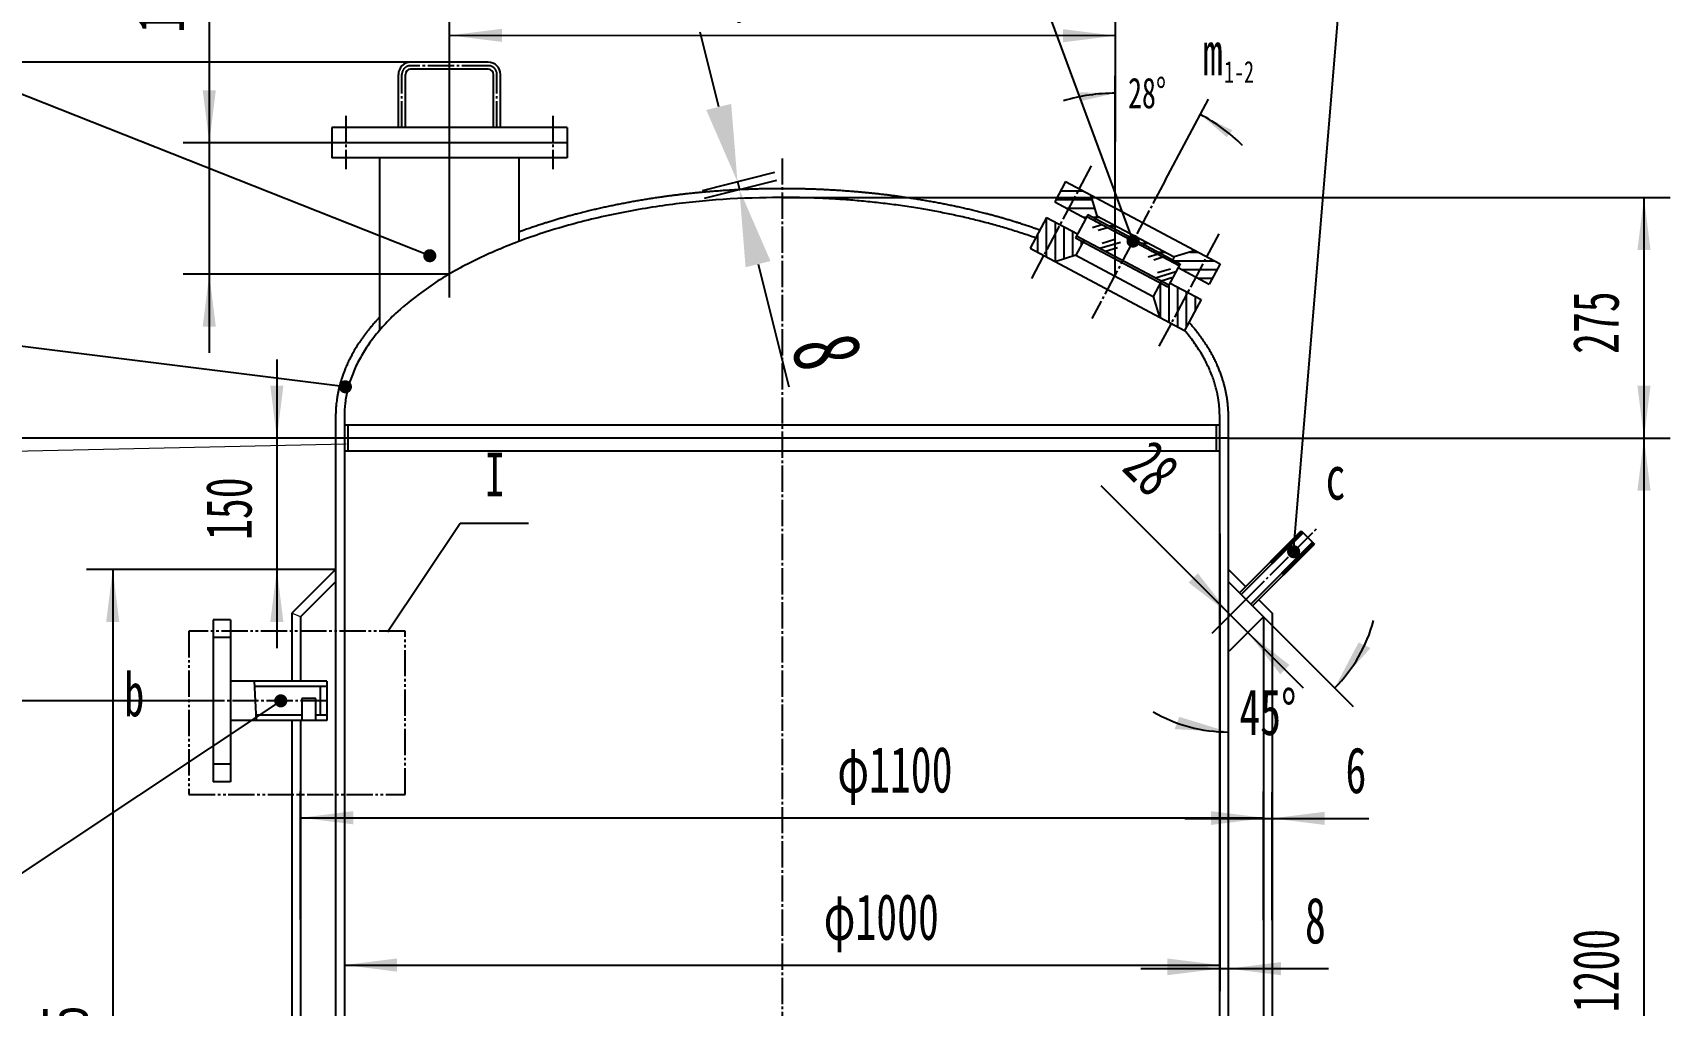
# Model space of a CAD drawing. Header units: millimetres. Extents: x -3150 to 3150, y -4455 to 4455.
# Drawn here: x -2068 to -197, y 2090 to 3200 of the extents above; entities that cross this region are included whole.
import ezdxf

# ---------------------------------------------------------------- set-up
doc = ezdxf.new("R2010")
doc.units = ezdxf.units.MM
doc.linetypes.add('EB_DASHDOT', pattern=[39, 30, -3, 3, -3])
doc.linetypes.add('EB_DASHDOTDOT', pattern=[45, 30, -3, 3, -3, 3, -3])
doc.layers.get('0').update_dxf_attribs({"lineweight": 0})
doc.layers.get('Defpoints').update_dxf_attribs({"color": 3, "lineweight": 0})
for name, color, linetype, lineweight in [('CAXAEB0', 7, 'Continuous', 70), ('CAXA中心线层', 1, 'EB_DASHDOT', 25), ('CAXA剖面线层', 4, 'Continuous', 25), ('CAXA尺寸线层', 3, 'Continuous', 25), ('CAXA细实线层', 7, 'Continuous', 25)]:
    doc.layers.add(name, color=color, linetype=linetype, lineweight=lineweight)
doc.styles.add('标准', font='SimSun.ttf', dxfattribs={"width": 0.667})
doc.dimstyles.new('标准', dxfattribs={"dimscale": 225, "dimtxt": 3.5, "dimasz": 4, "dimexe": 2, "dimexo": 0, "dimtad": 1, "dimdsep": 46, "dimtxsty": '标准', "dimcen": 0, "dimdle": 6, "dimazin": 2, "dimtfac": 1, "dimtdec": 3, "dimtmove": 0, "dimatfit": 3, "dimfxl": 0, "dimtolj": 1, "dimtzin": 0, "dimarcsym": 0})

# ---------------------------------------------------------------- blocks, each defined once
blk = doc.blocks.new('CAXBLOCK3')
at = {"layer": 'CAXAEB0', "color": 0, "linetype": 'Continuous', "lineweight": 25}
for p, q in [((-857.4, 2978.2), (-846.9, 2981.5)), ((-854, 2984.6), (-853.2, 2984.8)), ((-851.1, 2974.9), (-840.5, 2978.1)), ((-849, 2954.3), (-825.7, 2961.4)), ((-846.6, 2960.3), (-832, 2964.8)), ((-842.6, 2950.9), (-829.1, 2955)), ((-794, 2944.5), (-783.5, 2947.7)), ((-790.6, 2950.9), (-789.8, 2951.1)), ((-787.6, 2941.1), (-777.1, 2944.4)), ((-785.5, 2920.5), (-762.3, 2927.7)), ((-783.2, 2926.6), (-768.6, 2931)), ((-779.2, 2917.2), (-765.6, 2921.3))]:
    blk.add_line(p, q, dxfattribs=at)
blk = doc.blocks.new('*CAXBLOCK45')
at = {"layer": 'CAXA尺寸线层', "linetype": 'Continuous', "lineweight": 25}
for points in [[(-831.5, 3131.4), (-870.3, 3122.6), (-872.2, 3132.5)], [(-734.3, 3107.2), (-704.2, 3081.2), (-697.9, 3089)]]:
    blk.add_hatch(color=0, dxfattribs=at).paths.add_polyline_path(points, flags=0)
at = {"layer": 'CAXA尺寸线层', "color": 0, "linetype": 'Continuous', "lineweight": 25}
for p, q in [((-831.5, 3026.3), (-831.5, 3151.4)), ((-774.4, 3031.8), (-724.9, 3124.8))]:
    blk.add_line(p, q, dxfattribs=at)
for start, end in [(90, 106.6073), (45.3927, 62)]:
    blk.add_arc((-831.5, 2924.4), 207, start, end, dxfattribs=at)
at = {"layer": 'CAXA尺寸线层', "color": 0, "linetype": 'Continuous', "lineweight": 25, "insert": (-816.9, 3149.2), "char_height": 35, "attachment_point": 1, "style": '标准'}
blk.add_mtext('\\fSimSun|b0|i0|p34;28{%%D}', dxfattribs=at)
blk = doc.blocks.new('CAXBLOCK5')
at = {"layer": 'CAXA尺寸线层', "color": 6, "linetype": 'Continuous', "lineweight": 25, "attachment_point": 1, "style": '标准'}
for s, insert, char_height in [('\\fSimSun|b0|i0|p34;m', (-731.6, 3202), 50), ('\\fSimSun|b0|i0|p34;1-2', (-707.1, 3168.3), 25)]:
    blk.add_mtext(s, dxfattribs=dict(at, insert=insert, char_height=char_height))
blk = doc.blocks.new('*CAXBLOCK67')
at = {"layer": 'CAXA尺寸线层', "linetype": 'Continuous', "lineweight": 25}
for points in [[(-2455.8, 3166.8), (-2448.3, 3106.8), (-2463.3, 3106.8)], [(-2455.8, 962.4), (-2448.3, 1022.4), (-2463.3, 1022.4)]]:
    blk.add_hatch(color=0, dxfattribs=at).paths.add_polyline_path(points, flags=0)
at = {"layer": 'CAXA尺寸线层', "color": 0, "linetype": 'Continuous', "lineweight": 25}
for p, q in [((-1592.2, 3166.8), (-2485.8, 3166.8)), ((-2455.8, 3166.8), (-2455.8, 962.4)), ((-1672.2, 962.4), (-2485.8, 962.4))]:
    blk.add_line(p, q, dxfattribs=at)
at = {"layer": 'CAXA尺寸线层', "color": 0, "linetype": 'Continuous', "lineweight": 25, "insert": (-2537.1, 2008.8), "char_height": 52.5, "attachment_point": 1, "rotation": 90, "style": '标准'}
blk.add_mtext('\\fSimSun|b0|i0|p34;2205', dxfattribs=at)
blk = doc.blocks.new('*CAXBLOCK89')
at = {"layer": 'CAXA尺寸线层', "linetype": 'Continuous', "lineweight": 25}
for points in [[(-227.5, 2737.4), (-220, 2677.4), (-235, 2677.4)], [(-227.5, 1537.4), (-220, 1597.4), (-235, 1597.4)]]:
    blk.add_hatch(color=0, dxfattribs=at).paths.add_polyline_path(points, flags=0)
at = {"layer": 'CAXA尺寸线层', "color": 0, "linetype": 'Continuous', "lineweight": 25}
for p, q in [((-702.2, 2737.4), (-197.5, 2737.4)), ((-227.5, 2737.4), (-227.5, 1537.4)), ((-652.2, 1537.4), (-197.5, 1537.4))]:
    blk.add_line(p, q, dxfattribs=at)
at = {"layer": 'CAXA尺寸线层', "color": 0, "linetype": 'Continuous', "lineweight": 25, "insert": (-308.8, 2081.5), "char_height": 52.5, "attachment_point": 1, "rotation": 90, "style": '标准'}
blk.add_mtext('\\fSimSun|b0|i0|p34;1200', dxfattribs=at)
blk = doc.blocks.new('*CAXBLOCK910')
at = {"layer": 'CAXA尺寸线层', "linetype": 'Continuous', "lineweight": 25}
for points in [[(-227.5, 3012.4), (-220, 2952.4), (-235, 2952.4)], [(-227.5, 2737.4), (-220, 2797.4), (-235, 2797.4)]]:
    blk.add_hatch(color=0, dxfattribs=at).paths.add_polyline_path(points, flags=0)
at = {"layer": 'CAXA尺寸线层', "color": 0, "linetype": 'Continuous', "lineweight": 25}
for p, q in [((-1212.2, 3012.4), (-197.5, 3012.4)), ((-227.5, 3012.4), (-227.5, 2737.4)), ((-702.2, 2737.4), (-197.5, 2737.4))]:
    blk.add_line(p, q, dxfattribs=at)
at = {"layer": 'CAXA尺寸线层', "color": 0, "linetype": 'Continuous', "lineweight": 25, "insert": (-308.8, 2833.6), "char_height": 52.5, "attachment_point": 1, "rotation": 90, "style": '标准'}
blk.add_mtext('\\fSimSun|b0|i0|p34;275', dxfattribs=at)
blk = doc.blocks.new('*CAXBLOCK1314')
at = {"layer": 'CAXA尺寸线层', "linetype": 'Continuous', "lineweight": 25}
for points in [[(-2101.6, 3166.8), (-2109.1, 3106.8), (-2094.1, 3106.8)], [(-2101.6, 2737.4), (-2109.1, 2797.4), (-2094.1, 2797.4)]]:
    blk.add_hatch(color=0, dxfattribs=at).paths.add_polyline_path(points, flags=0)
at = {"layer": 'CAXA尺寸线层', "color": 0, "linetype": 'Continuous', "lineweight": 25}
for p, q in [((-1592.2, 3166.8), (-2131.6, 3166.8)), ((-2101.6, 2737.4), (-2101.6, 3166.8)), ((-1722.2, 2737.4), (-2131.6, 2737.4))]:
    blk.add_line(p, q, dxfattribs=at)
at = {"layer": 'CAXA尺寸线层', "color": 0, "linetype": 'Continuous', "lineweight": 25, "insert": (-2182.9, 2887.8), "char_height": 52.5, "attachment_point": 1, "rotation": 90, "style": '标准'}
blk.add_mtext('\\fSimSun|b0|i0|p34;430', dxfattribs=at)
blk = doc.blocks.new('*CAXBLOCK1415')
at = {"layer": 'CAXA尺寸线层', "linetype": 'Continuous', "lineweight": 25}
for points in [[(-2101.6, 2737.4), (-2094.1, 2677.4), (-2109.1, 2677.4)], [(-2101.6, 2437.4), (-2094.1, 2497.4), (-2109.1, 2497.4)]]:
    blk.add_hatch(color=0, dxfattribs=at).paths.add_polyline_path(points, flags=0)
at = {"layer": 'CAXA尺寸线层', "color": 0, "linetype": 'Continuous', "lineweight": 25}
for p, q in [((-1722.2, 2737.4), (-2131.6, 2737.4)), ((-2101.6, 2737.4), (-2101.6, 2437.4)), ((-1862.2, 2437.4), (-2131.6, 2437.4))]:
    blk.add_line(p, q, dxfattribs=at)
at = {"layer": 'CAXA尺寸线层', "color": 0, "linetype": 'Continuous', "lineweight": 25, "insert": (-2182.9, 2546.1), "char_height": 52.5, "attachment_point": 1, "rotation": 90, "style": '标准'}
blk.add_mtext('\\fSimSun|b0|i0|p34;300', dxfattribs=at)
blk = doc.blocks.new('*CAXBLOCK1617')
at = {"layer": 'CAXA尺寸线层', "linetype": 'Continuous', "lineweight": 25}
for points in [[(-581, 2451.9), (-553.5, 2504), (-539.9, 2497.7)], [(-702.2, 2401.7), (-758.5, 2419.1), (-763.6, 2405)]]:
    blk.add_hatch(color=0, dxfattribs=at).paths.add_polyline_path(points, flags=0)
at = {"layer": 'CAXA尺寸线层', "color": 0, "linetype": 'Continuous', "lineweight": 25}
blk.add_line((-662.2, 2533.2), (-559.7, 2430.7), dxfattribs=at)
for start, end in [(315, 345.064), (239.936, 270)]:
    blk.add_arc((-702.2, 2573.2), 171.5, start, end, dxfattribs=at)
at = {"layer": 'CAXA尺寸线层', "color": 0, "linetype": 'Continuous', "lineweight": 25, "insert": (-689.8, 2450.7), "char_height": 52.5, "attachment_point": 1, "style": '标准'}
blk.add_mtext('\\fSimSun|b0|i0|p34;45{%%D}', dxfattribs=at)
blk = doc.blocks.new('*CAXBLOCK1819')
at = {"layer": 'CAXA尺寸线层', "linetype": 'Continuous', "lineweight": 25}
for points in [[(-1592.1, 3197.5), (-1532.1, 3190), (-1532.1, 3205)], [(-831.3, 3197.1), (-891.3, 3189.6), (-891.3, 3204.6)]]:
    blk.add_hatch(color=0, dxfattribs=at).paths.add_polyline_path(points, flags=0)
at = {"layer": 'CAXA尺寸线层', "color": 0, "linetype": 'Continuous', "lineweight": 25}
for p, q in [((-1592.2, 2924.8), (-1592.1, 3227.5)), ((-831.5, 2924.4), (-831.3, 3227.1)), ((-831.3, 3197.1), (-1592.1, 3197.5))]:
    blk.add_line(p, q, dxfattribs=at)
at = {"layer": 'CAXA尺寸线层', "color": 0, "linetype": 'Continuous', "lineweight": 25, "insert": (-1279.5, 3278.6), "char_height": 52.5, "attachment_point": 1, "rotation": 359.9664, "style": '标准'}
blk.add_mtext('\\fSimSun|b0|i0|p34;φ760', dxfattribs=at)
blk = doc.blocks.new('CAXBLOCK19')
at = {"layer": 'CAXAEB0', "color": 0, "linetype": 'Continuous', "lineweight": 25}
for p, q in [((-910, 2952.5), (-910, 2989.5)), ((-900, 2971.3), (-900, 2984.2)), ((-890, 2942.1), (-890, 2978.9)), ((-920, 2949.6), (-920, 2970.9)), ((-900, 2939.1), (-900, 2971.3)), ((-880, 2945.2), (-880, 2973.6)), ((-870, 2958.5), (-870, 2962.6)), ((-910, 2944.2), (-910, 2952.5)), ((-780, 2875.1), (-780, 2914.7)), ((-770, 2869.8), (-770, 2912.7)), ((-760, 2883.1), (-760, 2909.8)), ((-750, 2901.9), (-750, 2904.5)), ((-750, 2864.6), (-750, 2901.9)), ((-760, 2864.5), (-760, 2883.1)), ((-740, 2883.4), (-740, 2899.2))]:
    blk.add_line(p, q, dxfattribs=at)
blk = doc.blocks.new('CAXBLOCK20')
at = {"layer": 'CAXAEB0', "color": 0, "linetype": 'Continuous', "lineweight": 25}
for p, q in [((-893.9, 3020), (-874.1, 3020)), ((-888.6, 3030), (-887.5, 3030)), ((-874.1, 3020), (-868.7, 3020)), ((-899.2, 3010), (-879.4, 3010)), ((-887.1, 3000), (-884.7, 3000)), ((-884.7, 3000), (-855, 3000)), ((-879.4, 3010), (-858.1, 3010)), ((-868.3, 2990), (-864.3, 2990)), ((-857.6, 2990), (-849.5, 2990)), ((-838.8, 2980), (-831.5, 2980)), ((-801.2, 2960), (-793.1, 2960)), ((-782.4, 2950), (-774.3, 2950)), ((-763.6, 2940), (-729.7, 2940)), ((-746.4, 2950), (-737, 2950)), ((-729.7, 2940), (-718.2, 2940)), ((-755.4, 2930), (-735.1, 2930)), ((-736.6, 2920), (-720.6, 2920)), ((-735.1, 2930), (-715.2, 2930))]:
    blk.add_line(p, q, dxfattribs=at)
blk = doc.blocks.new('*CAXBLOCK2223')
at = {"layer": 'CAXA尺寸线层', "linetype": 'Continuous', "lineweight": 25}
for points in [[(-1789.4, 2737.4), (-1781.9, 2797.4), (-1796.9, 2797.4)], [(-1789.4, 2587.4), (-1781.9, 2527.4), (-1796.9, 2527.4)]]:
    blk.add_hatch(color=0, dxfattribs=at).paths.add_polyline_path(points, flags=0)
at = {"layer": 'CAXA尺寸线层', "color": 0, "linetype": 'Continuous', "lineweight": 25}
for p, q in [((-1789.4, 2827.4), (-1789.4, 2497.4)), ((-1722.2, 2737.4), (-1819.4, 2737.4)), ((-1722.2, 2587.4), (-1819.4, 2587.4))]:
    blk.add_line(p, q, dxfattribs=at)
at = {"layer": 'CAXA尺寸线层', "color": 0, "linetype": 'Continuous', "lineweight": 25, "insert": (-1870.7, 2621.1), "char_height": 52.5, "attachment_point": 1, "rotation": 90, "style": '标准'}
blk.add_mtext('\\fSimSun|b0|i0|p34;150', dxfattribs=at)
blk = doc.blocks.new('*CAXBLOCK2324')
at = {"layer": 'CAXA尺寸线层', "linetype": 'Continuous', "lineweight": 25}
for points in [[(-700.1, 2535.4), (-747.8, 2572.5), (-737.2, 2583.1)], [(-680.1, 2515.4), (-643, 2467.6), (-632.4, 2478.2)]]:
    blk.add_hatch(color=0, dxfattribs=at).paths.add_polyline_path(points, flags=0)
at = {"layer": 'CAXA尺寸线层', "color": 0, "linetype": 'Continuous', "lineweight": 25}
for p, q in [((-616.5, 2451.7), (-847.8, 2683)), ((-682.2, 2553.2), (-721.3, 2514.2)), ((-662.2, 2533.2), (-701.3, 2494.2))]:
    blk.add_line(p, q, dxfattribs=at)
at = {"layer": 'CAXA尺寸线层', "color": 0, "linetype": 'Continuous', "lineweight": 25, "insert": (-788.4, 2738.7), "char_height": 52.5, "attachment_point": 1, "rotation": 315, "style": '标准'}
blk.add_mtext('\\fSimSun|b0|i0|p34;28', dxfattribs=at)
blk = doc.blocks.new('*CAXBLOCK5758')
at = {"layer": 'CAXA尺寸线层', "linetype": 'Continuous', "lineweight": 25}
for points in [[(-1866.6, 3074.8), (-1859.1, 3134.8), (-1874.1, 3134.8)], [(-1866.6, 2924.8), (-1859.1, 2864.8), (-1874.1, 2864.8)]]:
    blk.add_hatch(color=0, dxfattribs=at).paths.add_polyline_path(points, flags=0)
at = {"layer": 'CAXA尺寸线层', "color": 0, "linetype": 'Continuous', "lineweight": 25}
for p, q in [((-1866.6, 3285.5), (-1866.6, 2834.8)), ((-1726.7, 3074.8), (-1896.6, 3074.8)), ((-1592.2, 2924.8), (-1896.6, 2924.8))]:
    blk.add_line(p, q, dxfattribs=at)
at = {"layer": 'CAXA尺寸线层', "color": 0, "linetype": 'Continuous', "lineweight": 25, "insert": (-1947.9, 3200.4), "char_height": 52.5, "attachment_point": 1, "rotation": 90, "style": '标准'}
blk.add_mtext('\\fSimSun|b0|i0|p34;150', dxfattribs=at)
blk = doc.blocks.new('CAXBLOCK75', base_point=(-2333.9, 2172))
at = {"layer": 'CAXAEB0', "linetype": 'Continuous', "lineweight": 25}
blk.add_hatch(color=0, dxfattribs=at).paths.add_polyline_path([(-1777.3, 2437.4), (-1777.4, 2436.2), (-1777.7, 2435), (-1778.2, 2434), (-1778.8, 2433), (-1779.5, 2432.1), (-1780.4, 2431.3), (-1781.4, 2430.7), (-1782.5, 2430.2), (-1783.7, 2430), (-1784.8, 2429.9), (-1786, 2430), (-1787.2, 2430.2), (-1788.2, 2430.7), (-1789.2, 2431.3), (-1790.1, 2432.1), (-1790.9, 2433), (-1791.5, 2434), (-1792, 2435), (-1792.2, 2436.2), (-1792.3, 2437.4), (-1792.2, 2438.5), (-1792, 2439.7), (-1791.5, 2440.8), (-1790.9, 2441.8), (-1790.1, 2442.7), (-1789.2, 2443.4), (-1788.2, 2444), (-1787.2, 2444.5), (-1786, 2444.8), (-1784.8, 2444.9), (-1783.7, 2444.8), (-1782.5, 2444.5), (-1781.4, 2444), (-1780.4, 2443.4), (-1779.5, 2442.7), (-1778.8, 2441.8), (-1778.2, 2440.8), (-1777.7, 2439.7), (-1777.4, 2438.5)], flags=0)
at = {"layer": 'CAXAEB0', "color": 0, "linetype": 'Continuous', "lineweight": 25}
for p, q in [((-1784.8, 2437.4), (-2183.9, 2172)), ((-2183.9, 2172), (-2333.9, 2172))]:
    blk.add_line(p, q, dxfattribs=at)
at = {"layer": 'CAXAEB0', "color": 0, "linetype": 'Continuous', "lineweight": 25, "insert": (-2276, 2282.8), "char_height": 75, "attachment_point": 1, "style": '标准'}
blk.add_mtext('\\fSimSun|b0|i0|p34;9', dxfattribs=at)
blk = doc.blocks.new('CAXBLOCK74', base_point=(-1784.8, 2437.4))
at = {"layer": 'CAXAEB0', "color": 0, "linetype": 'ByBlock', "lineweight": -2}
blk.add_blockref('CAXBLOCK75', (-2333.9, 2172), dxfattribs=at)
blk = doc.blocks.new('CAXBLOCK77', base_point=(-1267.9, 3793.5))
at = {"layer": 'CAXAEB0', "linetype": 'Continuous', "lineweight": 25}
blk.add_hatch(color=0, dxfattribs=at).paths.add_polyline_path([(-803.7, 2962.5), (-803.8, 2961.3), (-804.1, 2960.2), (-804.5, 2959.1), (-805.2, 2958.1), (-805.9, 2957.2), (-806.8, 2956.4), (-807.8, 2955.8), (-808.9, 2955.4), (-810, 2955.1), (-811.2, 2955), (-812.4, 2955.1), (-813.5, 2955.4), (-814.6, 2955.8), (-815.6, 2956.4), (-816.5, 2957.2), (-817.3, 2958.1), (-817.9, 2959.1), (-818.4, 2960.2), (-818.6, 2961.3), (-818.7, 2962.5), (-818.6, 2963.7), (-818.4, 2964.8), (-817.9, 2965.9), (-817.3, 2966.9), (-816.5, 2967.8), (-815.6, 2968.6), (-814.6, 2969.2), (-813.5, 2969.6), (-812.4, 2969.9), (-811.2, 2970), (-810, 2969.9), (-808.9, 2969.6), (-807.8, 2969.2), (-806.8, 2968.6), (-805.9, 2967.8), (-805.2, 2966.9), (-804.5, 2965.9), (-804.1, 2964.8), (-803.8, 2963.7)], flags=0)
at = {"layer": 'CAXAEB0', "color": 0, "linetype": 'Continuous', "lineweight": 25}
for p, q in [((-1117.9, 3793.5), (-1267.9, 3793.5)), ((-811.2, 2962.5), (-1117.9, 3793.5))]:
    blk.add_line(p, q, dxfattribs=at)
at = {"layer": 'CAXAEB0', "color": 0, "linetype": 'Continuous', "lineweight": 25, "insert": (-1231, 3904.3), "char_height": 75, "attachment_point": 1, "style": '标准'}
blk.add_mtext('\\fSimSun|b0|i0|p34;18', dxfattribs=at)
blk = doc.blocks.new('CAXBLOCK76', base_point=(-811.2, 2962.5))
at = {"layer": 'CAXAEB0', "color": 0, "linetype": 'Continuous', "lineweight": 70}
blk.add_blockref('CAXBLOCK77', (-1267.9, 3793.5), dxfattribs=at)
blk = doc.blocks.new('CAXBLOCK79', base_point=(-379.4, 3793.5))
at = {"layer": 'CAXAEB0', "linetype": 'Continuous', "lineweight": 25}
blk.add_hatch(color=0, dxfattribs=at).paths.add_polyline_path([(-620.3, 2607.7), (-620.4, 2606.5), (-620.6, 2605.4), (-621.1, 2604.3), (-621.7, 2603.3), (-622.5, 2602.4), (-623.4, 2601.6), (-624.4, 2601), (-625.5, 2600.6), (-626.6, 2600.3), (-627.8, 2600.2), (-628.9, 2600.3), (-630.1, 2600.6), (-631.2, 2601), (-632.2, 2601.6), (-633.1, 2602.4), (-633.8, 2603.3), (-634.5, 2604.3), (-634.9, 2605.4), (-635.2, 2606.5), (-635.3, 2607.7), (-635.2, 2608.9), (-634.9, 2610), (-634.5, 2611.1), (-633.8, 2612.1), (-633.1, 2613), (-632.2, 2613.8), (-631.2, 2614.4), (-630.1, 2614.8), (-628.9, 2615.1), (-627.8, 2615.2), (-626.6, 2615.1), (-625.5, 2614.8), (-624.4, 2614.4), (-623.4, 2613.8), (-622.5, 2613), (-621.7, 2612.1), (-621.1, 2611.1), (-620.6, 2610), (-620.4, 2608.9)], flags=0)
at = {"layer": 'CAXAEB0', "color": 0, "linetype": 'Continuous', "lineweight": 25}
for p, q in [((-627.8, 2607.7), (-529.4, 3793.5)), ((-529.4, 3793.5), (-379.4, 3793.5))]:
    blk.add_line(p, q, dxfattribs=at)
at = {"layer": 'CAXAEB0', "color": 0, "linetype": 'Continuous', "lineweight": 25, "insert": (-492.4, 3904.3), "char_height": 75, "attachment_point": 1, "style": '标准'}
blk.add_mtext('\\fSimSun|b0|i0|p34;19', dxfattribs=at)
blk = doc.blocks.new('CAXBLOCK78', base_point=(-627.8, 2607.7))
at = {"layer": 'CAXAEB0', "color": 0, "linetype": 'ByBlock', "lineweight": -2}
blk.add_blockref('CAXBLOCK79', (-379.4, 3793.5), dxfattribs=at)
blk = doc.blocks.new('*CAXBLOCK8081')
at = {"layer": 'CAXA尺寸线层', "linetype": 'Continuous', "lineweight": 25}
for points in [[(-1976.9, 2587.4), (-1969.4, 2527.4), (-1984.4, 2527.4)], [(-1976.9, 1512.4), (-1969.4, 1572.4), (-1984.4, 1572.4)]]:
    blk.add_hatch(color=0, dxfattribs=at).paths.add_polyline_path(points, flags=0)
at = {"layer": 'CAXA尺寸线层', "color": 0, "linetype": 'Continuous', "lineweight": 25}
for p, q in [((-1722.2, 2587.4), (-2006.9, 2587.4)), ((-1976.9, 2587.4), (-1976.9, 1512.4)), ((-1772.2, 1512.4), (-2006.9, 1512.4))]:
    blk.add_line(p, q, dxfattribs=at)
at = {"layer": 'CAXA尺寸线层', "color": 0, "linetype": 'Continuous', "lineweight": 25, "insert": (-2058.2, 1994), "char_height": 52.5, "attachment_point": 1, "rotation": 90, "style": '标准'}
blk.add_mtext('\\fSimSun|b0|i0|p34;1075', dxfattribs=at)
blk = doc.blocks.new('*CAXBLOCK154154')
at = {"layer": 'CAXA尺寸线层', "color": 0, "linetype": 'Continuous', "lineweight": -2}
for p, q in [((-1284.5, 3115.8), (-1305.9, 3201.2)), ((-1303.1, 3020.4), (-1220.5, 3041.1)), ((-1300.9, 3011.6), (-1218.3, 3032.2)), ((-1263.2, 3030.4), (-1261, 3021.6)), ((-1239.7, 2936.2), (-1204.6, 2795.9))]:
    blk.add_line(p, q, dxfattribs=at)
at = {"layer": 'CAXA尺寸线层', "color": 0, "linetype": 'Continuous'}
for points in [[(-1270.3, 3119.3), (-1298.8, 3112.2), (-1263.2, 3030.4)], [(-1225.4, 2939.7), (-1253.9, 2932.6), (-1261, 3021.6)]]:
    blk.add_solid(points, dxfattribs=at)
at = {"layer": 'Defpoints', "color": 0, "linetype": 'Continuous'}
for p in [(-1303.1, 3020.4), (-1261, 3021.6), (-1300.9, 3011.6)]:
    blk.add_point(p, dxfattribs=at)
at = {"layer": 'CAXA尺寸线层', "color": 0, "linetype": 'Continuous', "lineweight": 18, "insert": (-1160.8, 2836), "char_height": 77, "attachment_point": 5, "rotation": 284.029, "style": '标准'}
blk.add_mtext('\\A1;{\\fSimSun|b0|i0|c134|p2;8}', dxfattribs=at)
blk = doc.blocks.new('*CAXBLOCK158158')
at = {"layer": 'CAXA尺寸线层', "linetype": 'Continuous', "lineweight": 25}
for points in [[(-712.2, 2131.4), (-772.2, 2138.9), (-772.2, 2123.9)], [(-702.2, 2131.4), (-642.2, 2138.9), (-642.2, 2123.9)]]:
    blk.add_hatch(color=0, dxfattribs=at).paths.add_polyline_path(points, flags=0)
at = {"layer": 'CAXA尺寸线层', "color": 0, "linetype": 'Continuous', "lineweight": 25}
for p, q in [((-712.2, 1896.7), (-712.2, 2161.4)), ((-702.2, 1896.7), (-702.2, 2161.4)), ((-802.2, 2131.4), (-588.1, 2131.4))]:
    blk.add_line(p, q, dxfattribs=at)
at = {"layer": 'CAXA尺寸线层', "color": 0, "linetype": 'Continuous', "lineweight": 25, "insert": (-614.8, 2212.7), "char_height": 52.5, "attachment_point": 1, "style": '标准'}
blk.add_mtext('\\fSimSun|b0|i0|p34;8', dxfattribs=at)
blk = doc.blocks.new('*CAXBLOCK159159')
at = {"layer": 'CAXA尺寸线层', "linetype": 'Continuous', "lineweight": 25}
for points in [[(-1762.2, 2303.8), (-1702.2, 2311.3), (-1702.2, 2296.3)], [(-662.2, 2303.8), (-722.2, 2311.3), (-722.2, 2296.3)]]:
    blk.add_hatch(color=0, dxfattribs=at).paths.add_polyline_path(points, flags=0)
at = {"layer": 'CAXA尺寸线层', "color": 0, "linetype": 'Continuous', "lineweight": 25}
for p, q in [((-1762.2, 2187.6), (-1762.2, 2333.8)), ((-662.2, 2187.6), (-662.2, 2333.8)), ((-1762.2, 2303.8), (-662.2, 2303.8))]:
    blk.add_line(p, q, dxfattribs=at)
at = {"layer": 'CAXA尺寸线层', "color": 0, "linetype": 'Continuous', "lineweight": 25, "insert": (-1149, 2385.1), "char_height": 52.5, "attachment_point": 1, "style": '标准'}
blk.add_mtext('\\fSimSun|b0|i0|p34;φ1100', dxfattribs=at)
blk = doc.blocks.new('*CAXBLOCK160160')
at = {"layer": 'CAXA尺寸线层', "linetype": 'Continuous', "lineweight": 25}
for points in [[(-662.2, 2303.1), (-722.2, 2310.6), (-722.2, 2295.6)], [(-652.2, 2303.1), (-592.2, 2310.6), (-592.2, 2295.6)]]:
    blk.add_hatch(color=0, dxfattribs=at).paths.add_polyline_path(points, flags=0)
at = {"layer": 'CAXA尺寸线层', "color": 0, "linetype": 'Continuous', "lineweight": 25}
for p, q in [((-662.2, 2186.9), (-662.2, 2333.1)), ((-652.2, 2186.9), (-652.2, 2333.1)), ((-752.2, 2303.1), (-541.9, 2303.1))]:
    blk.add_line(p, q, dxfattribs=at)
at = {"layer": 'CAXA尺寸线层', "color": 0, "linetype": 'Continuous', "lineweight": 25, "insert": (-568.5, 2384.4), "char_height": 52.5, "attachment_point": 1, "style": '标准'}
blk.add_mtext('\\fSimSun|b0|i0|p34;6', dxfattribs=at)

msp = doc.modelspace()

# ---------------------------------------------------------------- hatches: boundary and pattern name
at = {"layer": 'CAXAEB0', "linetype": 'Continuous', "lineweight": 25}
for points in [[(-1607.175, 2945.785), (-1607.267, 2944.612), (-1607.542, 2943.467), (-1607.992, 2942.38), (-1608.607, 2941.377), (-1609.372, 2940.482), (-1610.267, 2939.717), (-1611.27, 2939.102), (-1612.357, 2938.652), (-1613.502, 2938.377), (-1614.675, 2938.285), (-1615.848, 2938.377), (-1616.993, 2938.652), (-1618.08, 2939.102), (-1619.083, 2939.717), (-1619.978, 2940.482), (-1620.743, 2941.377), (-1621.357, 2942.38), (-1621.808, 2943.467), (-1622.083, 2944.612), (-1622.175, 2945.785), (-1622.083, 2946.958), (-1621.808, 2948.103), (-1621.357, 2949.19), (-1620.743, 2950.193), (-1619.978, 2951.088), (-1619.083, 2951.853), (-1618.08, 2952.468), (-1616.993, 2952.918), (-1615.848, 2953.193), (-1614.675, 2953.285), (-1613.502, 2953.193), (-1612.357, 2952.918), (-1611.27, 2952.468), (-1610.267, 2951.853), (-1609.372, 2951.088), (-1608.607, 2950.193), (-1607.992, 2949.19), (-1607.542, 2948.103), (-1607.267, 2946.958)], [(-1703.6, 2796.058), (-1703.693, 2794.885), (-1703.967, 2793.74), (-1704.418, 2792.653), (-1705.033, 2791.649), (-1705.797, 2790.755), (-1706.692, 2789.99), (-1707.695, 2789.375), (-1708.783, 2788.925), (-1709.927, 2788.65), (-1711.1, 2788.558), (-1712.274, 2788.65), (-1713.418, 2788.925), (-1714.505, 2789.375), (-1715.509, 2789.99), (-1716.404, 2790.755), (-1717.168, 2791.649), (-1717.783, 2792.653), (-1718.233, 2793.74), (-1718.508, 2794.885), (-1718.6, 2796.058), (-1718.508, 2797.231), (-1718.233, 2798.375), (-1717.783, 2799.463), (-1717.168, 2800.466), (-1716.404, 2801.361), (-1715.509, 2802.125), (-1714.505, 2802.74), (-1713.418, 2803.191), (-1712.274, 2803.466), (-1711.1, 2803.558), (-1709.927, 2803.466), (-1708.783, 2803.191), (-1707.695, 2802.74), (-1706.692, 2802.125), (-1705.797, 2801.361), (-1705.033, 2800.466), (-1704.418, 2799.463), (-1703.967, 2798.375), (-1703.693, 2797.231)]]:
    msp.add_hatch(color=256, dxfattribs=at).paths.add_polyline_path(points, flags=0)
at = {"layer": 'CAXA尺寸线层', "linetype": 'Continuous', "lineweight": 25}
for points in [[(-1712.242, 2135.514), (-1652.242, 2143.014), (-1652.242, 2128.014)], [(-712.242, 2135.514), (-772.242, 2143.014), (-772.242, 2128.014)]]:
    msp.add_hatch(color=256, dxfattribs=at).paths.add_polyline_path(points, flags=0)

# ---------------------------------------------------------------- linework, layer by layer
at = {"linetype": 'Continuous', "lineweight": 0}
msp.add_line((-2265.671, 2718.508), (-1710.016, 2730.877), dxfattribs=at)
at = {"layer": 'CAXAEB0', "linetype": 'Continuous', "lineweight": 18}
msp.add_line((-1762.242, 2533.223), (-1772.242, 2537.365), dxfattribs=at)
at = {"layer": 'CAXA中心线层', "linetype": 'EB_DASHDOT', "lineweight": 25}
for p, q in [((-1592.242, 2898.205), (-1592.242, 3199.993)), ((-1547.943, 3162.846), (-1636.541, 3162.846)), ((-1646.541, 3092.206), (-1646.541, 3152.846)), ((-1537.943, 3092.206), (-1537.943, 3152.846)), ((-1710.576, 3105.716), (-1710.576, 3044.494)), ((-1473.908, 3105.716), (-1473.908, 3044.494)), ((-1212.242, 3056.992), (-1212.242, 1142.365)), ((-858.98, 3048.411), (-927.284, 2919.949)), ((-774.387, 3031.778), (-858.134, 2874.272)), ((-875.017, 3019.079), (-874.673, 3018.896)), ((-884.406, 3001.42), (-884.063, 3001.237)), ((-896.143, 2979.346), (-895.8, 2979.163)), ((-713.294, 2970.948), (-781.598, 2842.487)), ((-735.419, 2929.337), (-735.075, 2929.154)), ((-682.242, 2553.223), (-600.318, 2635.147)), ((-1732.242, 2437.365), (-1879.244, 2437.365))]:
    msp.add_line(p, q, dxfattribs=at)
at = {"layer": 'CAXA中心线层', "color": 1, "linetype": 'Continuous', "lineweight": 25}
for p, q in [((-1842.242, 2509.865), (-1862.242, 2509.865)), ((-1842.242, 2364.865), (-1862.242, 2364.865))]:
    msp.add_line(p, q, dxfattribs=at)
at = {"layer": 'CAXA中心线层', "linetype": 'EB_DASHDOT', "lineweight": 25}
for centre, start, end in [((-1636.541, 3152.846), 90, 180), ((-1547.943, 3152.846), 0, 90)]:
    msp.add_arc(centre, 10, start, end, dxfattribs=at)
at = {"layer": 'CAXA尺寸线层', "linetype": 'Continuous', "lineweight": 25}
for p, q in [((-1712.242, 2666.515), (-1712.242, 2105.514)), ((-712.242, 2628.183), (-712.242, 2105.514)), ((-1712.242, 2135.514), (-712.242, 2135.514))]:
    msp.add_line(p, q, dxfattribs=at)
at = {"layer": 'CAXA细实线层', "linetype": 'Continuous', "lineweight": 25}
for p, q in [((-1614.675, 2945.785), (-2169.245, 3165.195)), ((-1547.943, 3166.846), (-1636.541, 3166.846)), ((-1650.541, 3092.206), (-1650.541, 3152.846)), ((-1642.541, 3092.206), (-1642.541, 3152.846)), ((-1547.943, 3158.846), (-1636.541, 3158.846)), ((-1541.943, 3092.206), (-1541.943, 3152.846)), ((-1533.943, 3092.206), (-1533.943, 3152.846)), ((-1726.719, 3092.206), (-1726.719, 3057.486)), ((-1457.764, 3092.206), (-1726.719, 3092.206)), ((-1457.764, 3092.206), (-1457.764, 3057.486)), ((-1457.764, 3074.846), (-1726.719, 3074.846)), ((-1457.764, 3057.486), (-1726.719, 3057.486)), ((-1671.742, 2860.93), (-1671.742, 3057.486)), ((-1512.742, 2962.178), (-1512.742, 3057.486)), ((-888.341, 3030.467), (-900.688, 3007.245)), ((-888.341, 3030.467), (-711.751, 2936.573)), ((-859.645, 3015.209), (-852.409, 2991.542)), ((-831.481, 2924.4), (-831.481, 3026.282)), ((-900.688, 3007.245), (-865.174, 2988.362)), ((-910.077, 2989.586), (-928.856, 2954.269)), ((-910.077, 2989.586), (-874.564, 2970.704)), ((-865.174, 2988.362), (-876.911, 2966.289)), ((-862.827, 2992.777), (-865.174, 2988.362)), ((-864.001, 2990.57), (-758.438, 2934.441)), ((-862.827, 2992.777), (-757.265, 2936.649)), ((-854.193, 2988.187), (-855.367, 2985.979)), ((-852.409, 2991.542), (-854.052, 2988.452)), ((-852.409, 2991.542), (-764.114, 2944.595)), ((-876.911, 2966.289), (-771.349, 2910.16)), ((-867.104, 2963.905), (-876.493, 2946.247)), ((-875.738, 2968.496), (-770.175, 2912.368)), ((-928.856, 2954.269), (-752.267, 2860.374)), ((-876.493, 2946.247), (-900.196, 2939)), ((-876.493, 2946.247), (-788.198, 2899.299)), ((-765.898, 2941.239), (-767.072, 2939.032)), ((-764.114, 2944.595), (-765.758, 2941.504)), ((-740.447, 2951.831), (-764.114, 2944.595)), ((-759.612, 2932.234), (-771.349, 2910.16)), ((-757.265, 2936.649), (-759.612, 2932.234)), ((-759.612, 2932.234), (-724.098, 2913.351)), ((-711.751, 2936.573), (-724.098, 2913.351)), ((-778.809, 2916.958), (-788.198, 2899.299)), ((-769.001, 2914.575), (-733.488, 2895.692)), ((-788.198, 2899.299), (-780.952, 2875.597)), ((-733.488, 2895.692), (-752.267, 2860.374)), ((-1711.1, 2796.058), (-2265.671, 2865.468)), ((-1722.242, 2762.365), (-1722.242, 1512.365)), ((-1712.242, 2762.365), (-1712.242, 1512.365)), ((-712.242, 2752.365), (-1712.242, 2752.365)), ((-1708.242, 2752.365), (-1708.242, 2722.365)), ((-716.242, 2752.365), (-716.242, 2722.365)), ((-712.242, 1512.365), (-712.242, 2762.365)), ((-702.242, 2158.671), (-702.242, 2762.365)), ((-702.242, 2737.365), (-1722.242, 2737.365)), ((-712.242, 2722.365), (-1712.242, 2722.365)), ((-1663.028, 2516.2), (-1579.813, 2640.125)), ((-1579.813, 2640.125), (-1502.083, 2640.125)), ((-689.773, 2560.754), (-619.062, 2631.465)), ((-687.651, 2558.633), (-616.941, 2629.343)), ((-653.496, 2595.188), (-617.983, 2630.701)), ((-619.062, 2631.465), (-604.001, 2616.403)), ((-676.833, 2547.814), (-606.122, 2618.525)), ((-674.711, 2545.693), (-604.001, 2616.403)), ((-640.277, 2581.969), (-604.764, 2617.483)), ((-1722.242, 2587.365), (-1772.242, 2537.365)), ((-702.242, 2587.365), (-682.702, 2567.825)), ((-654.417, 2596.109), (-653.496, 2595.188)), ((-639.356, 2581.048), (-640.277, 2581.969)), ((-1722.242, 2573.223), (-1762.242, 2533.223)), ((-702.242, 2573.223), (-662.242, 2533.223)), ((-667.64, 2552.764), (-652.242, 2537.365)), ((-1862.242, 2529.865), (-1862.242, 2344.865)), ((-1842.242, 2529.865), (-1862.242, 2529.865)), ((-1842.242, 2529.865), (-1842.242, 2344.865)), ((-1772.242, 2537.365), (-1772.242, 2459.865)), ((-1762.242, 2533.223), (-1762.242, 2459.865)), ((-662.242, 2533.223), (-662.242, 1956.865)), ((-652.242, 2537.365), (-652.242, 1512.365)), ((-1732.242, 2459.865), (-1842.242, 2459.865)), ((-1815.227, 2459.865), (-1813.116, 2414.865)), ((-1732.242, 2453.84), (-1814.945, 2453.84)), ((-1739.908, 2453.84), (-1739.908, 2420.891)), ((-1732.242, 2459.865), (-1732.242, 2414.865)), ((-1744.853, 2439.909), (-1760.84, 2439.909)), ((-1760.84, 2439.909), (-1760.84, 2414.865)), ((-1744.853, 2414.865), (-1744.853, 2439.909)), ((-1732.242, 2414.865), (-1842.242, 2414.865)), ((-1760.84, 2420.891), (-1813.398, 2420.891)), ((-1772.242, 2414.865), (-1772.242, 1512.365)), ((-1762.242, 2414.865), (-1762.242, 1512.365)), ((-1732.242, 2420.891), (-1744.853, 2420.891)), ((-1842.242, 2344.865), (-1862.242, 2344.865)), ((-702.242, 1512.365), (-702.242, 2173.139))]:
    msp.add_line(p, q, dxfattribs=at)
at = {"layer": 'CAXA细实线层', "color": 2, "linetype": 'EB_DASHDOTDOT', "lineweight": 25}
for p, q in [((-1642.683, 2516.952), (-1889.866, 2516.952)), ((-1889.866, 2516.952), (-1889.866, 2330.369)), ((-1642.683, 2330.369), (-1642.683, 2516.952)), ((-1889.866, 2330.369), (-1642.683, 2330.369))]:
    msp.add_line(p, q, dxfattribs=at)
at = {"layer": 'CAXA细实线层', "linetype": 'Continuous', "lineweight": 25}
for centre, radius, start, end in [((-1636.541, 3152.846), 14, 90, 180), ((-1547.943, 3152.846), 14, 0, 90), ((-1636.541, 3152.846), 6, 90, 180), ((-1547.943, 3152.846), 6, 0, 90)]:
    msp.add_arc(centre, radius, start, end, dxfattribs=at)
for points, weights, degree, knots in [([(-922.55, 2966.129), (-1052.637, 3012.365), (-1212.242, 3012.365), (-1712.242, 3012.365), (-1712.242, 2762.365)], [0.859562993361, 0.88321963318, 1, 0.707106781187, 1], 2, [0, 0, 0, 256.61847138, 256.61847138, 900.23530643, 900.23530643, 900.23530643]), ([(-917.805, 2975.054), (-923.633, 2977.14), (-943.813, 2984.045), (-979.586, 2994.474), (-1025.796, 3004.979), (-1072.829, 3012.968), (-1112.309, 3017.598), (-1143.61, 3020.115), (-1166.826, 3021.43), (-1189.571, 3022.198), (-1212.242, 3022.447), (-1234.913, 3022.198), (-1257.658, 3021.43), (-1280.873, 3020.115), (-1312.175, 3017.598), (-1351.655, 3012.968), (-1398.688, 3004.979), (-1444.898, 2994.474), (-1482.822, 2983.418), (-1504.96, 2975.723), (-1512.742, 2972.85)], [0.85932229797, 0.860320734627, 0.864184894934, 0.873381974314, 0.889412712811, 0.909957432112, 0.931086357934, 0.949841894449, 0.966243390646, 0.979243998488, 1.01037800076, 0.979243998488, 0.966243390646, 0.949841894449, 0.931086357934, 0.909957432112, 0.889412712811, 0.873381974314, 0.863638078395, 0.859551564874, 0.858327302776], 3, [0, 0, 0, 0, 19.25593385, 65.96400888, 112.67208391, 159.38015894, 206.08823397, 229.44227149, 252.79630901, 276.15034652, 299.50438404, 322.85842155, 346.21245907, 369.56649659, 392.9205341, 439.62860913, 486.33668417, 533.0447592, 579.75283423, 605.70773808, 605.70773808, 605.70773808, 605.70773808]), ([(-1671.742, 2875.874), (-1676.473, 2870.858), (-1694.487, 2850.062), (-1716.177, 2812.267), (-1722.242, 2778.673), (-1722.242, 2762.365)], [0.879416902397, 0.88268911696, 0.897502372867, 0.932878648388, 0.975592231766, 1], 3, [0, 0, 0, 0, 17.51226976, 72.40709451, 127.30191927, 127.30191927, 127.30191927, 127.30191927]), ([(-702.242, 2762.365), (-702.242, 2778.673), (-708.307, 2812.267), (-728.766, 2847.917), (-744.543, 2866.784), (-747.235, 2869.837)], [1, 0.975592231766, 0.932878648388, 0.89943808535, 0.885588362259, 0.883468946395], 3, [0, 0, 0, 0, 54.34496988, 108.68993976, 119.13088666, 119.13088666, 119.13088666, 119.13088666])]:
    msp.add_rational_spline(points, weights, degree=degree, knots=knots, dxfattribs=at)
msp.add_rational_spline([(-712.242, 2762.365), (-712.242, 2813.413), (-752.267, 2860.374)], [1, 0.92201729609, 0.885560320455], degree=2, dxfattribs=at)

# ---------------------------------------------------------------- block references
at = {"layer": 'CAXAEB0', "linetype": 'Continuous', "lineweight": 18}
for name, p in [('CAXBLOCK76', (-811.22, 2962.506)), ('CAXBLOCK78', (-627.771, 2607.694)), ('CAXBLOCK74', (-1784.839, 2437.365))]:
    msp.add_blockref(name, p, dxfattribs=at)
at = {"layer": 'CAXA剖面线层', "linetype": 'Continuous', "lineweight": 25}
for name in ['CAXBLOCK20', 'CAXBLOCK19', 'CAXBLOCK3']:
    msp.add_blockref(name, (0, 0), dxfattribs=at)
at = {"layer": 'CAXA尺寸线层', "color": 6, "linetype": 'Continuous', "lineweight": 25}
msp.add_blockref('CAXBLOCK5', (0, 0), dxfattribs=at)

# ---------------------------------------------------------------- texts
at = {"layer": 'CAXA尺寸线层', "linetype": 'Continuous', "lineweight": 25, "attachment_point": 1, "style": '标准'}
for s, insert, char_height in [('\\fSimSun|b0|i0|p34;I', (-1551.612, 2720.911), 50), ('\\fSimSun|b0|i0|p34;φ1000', (-1164.609, 2216.814), 52.5)]:
    msp.add_mtext(s, dxfattribs=dict(at, insert=insert, char_height=char_height))
at = {"layer": 'CAXA尺寸线层', "color": 6, "linetype": 'Continuous', "lineweight": 25, "char_height": 50, "attachment_point": 1, "style": '标准'}
for s, insert in [('\\fSimSun|b0|i0|p34;c', (-591.206, 2717.203)), ('\\fSimSun|b0|i0|p34;b', (-1963.678, 2469.76))]:
    msp.add_mtext(s, dxfattribs=dict(at, insert=insert))

# ---------------------------------------------------------------- dimensions: what is measured, and where the dimension line sits
at = {"layer": 'CAXA尺寸线层', "linetype": 'Continuous', "lineweight": 18}
for base, p1, p2, text, picture, middle in [((-1911.942, 3241.596), (-1726.719, 3074.846), (-1592.242, 2924.846), '\\fSimSun;150', '*CAXBLOCK5758', (-1921.317, 3241.596)), ((-2022.208, 2049.865), (-1722.242, 2587.365), (-1772.242, 1512.365), '\\fSimSun;1075', '*CAXBLOCK8081', (-2031.583, 2049.865))]:
    dim = msp.add_linear_dim(base=base, p1=p1, p2=p2, angle=90, text=text, dimstyle='标准', dxfattribs=at)
    dim.commit()
    dim.dimension.update_dxf_attribs({"geometry": picture, "text_midpoint": middle})
at = {"layer": 'CAXA尺寸线层', "linetype": 'Continuous', "lineweight": 25}
for base, p1, p2, angle, text, picture, middle in [((-1211.675, 3242.638), (-831.481, 2924.4), (-1592.242, 2924.846), 179.966397, '\\fSimSun;φ760', '*CAXBLOCK1819', (-1211.669, 3252.013)), ((-2501.089, 2064.606), (-1592.242, 3166.846), (-1672.242, 962.365), 90, '\\fSimSun;2205', '*CAXBLOCK67', (-2510.464, 2064.606)), ((-2146.942, 2928.986), (-1722.242, 2737.365), (-1592.242, 3166.846), 90, '\\fSimSun;430', '*CAXBLOCK1314', (-2156.317, 2952.106)), ((-272.832, 2874.865), (-1212.242, 3012.365), (-702.242, 2737.365), 90, '\\fSimSun;275', '*CAXBLOCK910', (-282.207, 2874.865)), ((-1834.698, 2662.365), (-1722.242, 2737.365), (-1722.242, 2587.365), 90, '\\fSimSun;150', '*CAXBLOCK2223', (-1844.073, 2662.365)), ((-2146.942, 2587.365), (-1722.242, 2737.365), (-1862.242, 2437.365), 90, '\\fSimSun;300', '*CAXBLOCK1415', (-2156.317, 2587.365)), ((-795.043, 2694.424), (-662.242, 2533.223), (-682.242, 2553.223), 135, '\\fSimSun;28', '*CAXBLOCK2324', (-788.414, 2701.053)), ((-272.832, 2137.365), (-702.242, 2737.365), (-652.242, 1537.365), 90, '\\fSimSun;1200', '*CAXBLOCK89', (-282.207, 2137.365)), ((-602.76, 2176.742), (-712.242, 1896.744), (-702.242, 1896.744), 180, '\\fSimSun;8', '*CAXBLOCK158158', (-602.76, 2186.117))]:
    dim = msp.add_linear_dim(base=base, p1=p1, p2=p2, angle=angle, text=text, dimstyle='标准', dxfattribs=at)
    dim.commit()
    dim.dimension.update_dxf_attribs({"geometry": picture, "text_midpoint": middle})
at = {"layer": 'CAXA尺寸线层', "linetype": 'Continuous', "lineweight": 18}
dim = msp.add_linear_dim(base=(-1260.987, 3021.569), p1=(-1303.134, 3020.428), p2=(-1300.925, 3011.589), angle=284.02897, text='{\\fSimSun|b0|i0|c134|p2;8}', dimstyle='标准', override={"dimscale": 22}, dxfattribs=at)
dim.commit()
dim.dimension.update_dxf_attribs({"geometry": '*CAXBLOCK154154', "text_midpoint": (-1211.461, 2823.361), "dimtype": 160})
at = {"layer": 'CAXA尺寸线层', "linetype": 'Continuous', "lineweight": 25}
for base, line1, line2, text, picture, middle in [((-781.402, 3125.254), ((-774.387, 3031.778), (-858.134, 2874.272)), ((-831.481, 2924.4), (-831.481, 3026.282)), '\\fSimSun;28{%%D}', '*CAXBLOCK45', (-781.402, 3125.254)), ((-636.604, 2414.758), ((-702.242, 2184.686), (-702.242, 2762.365)), ((-702.242, 2573.223), (-662.242, 2533.223)), '\\fSimSun;45{%%D}', '*CAXBLOCK1617', (-636.604, 2414.758))]:
    dim = msp.add_angular_dim_2l(base=base, line1=line1, line2=line2, text=text, dimstyle='标准', dxfattribs=at)
    dim.commit()
    dim.dimension.update_dxf_attribs({"geometry": picture, "text_midpoint": middle})
for base, p1, p2, text, picture, middle in [((-1066.568, 2349.148), (-1762.242, 2187.615), (-662.242, 2187.615), '\\fSimSun;φ1100', '*CAXBLOCK159159', (-1212.242, 2358.523)), ((-556.523, 2348.423), (-662.242, 2186.891), (-652.242, 2186.891), '\\fSimSun;6', '*CAXBLOCK160160', (-556.523, 2357.798))]:
    dim = msp.add_linear_dim(base=base, p1=p1, p2=p2, text=text, dimstyle='标准', dxfattribs=at)
    dim.commit()
    dim.dimension.update_dxf_attribs({"geometry": picture, "text_midpoint": middle})

doc.saveas('drawing.dxf')
